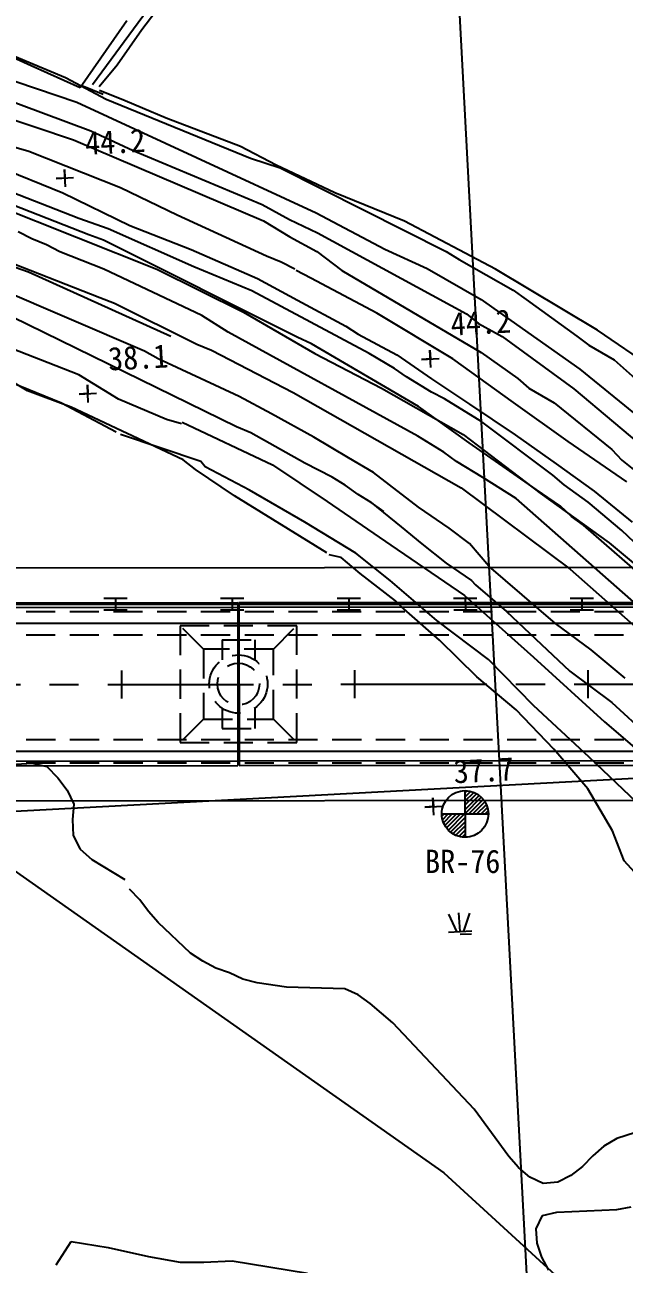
# Model space of a CAD drawing. Header units: millimetres. Extents: x 18534 to 19330, y 1103 to 1810.
# Drawn here: x 19210.1 to 19261.5, y 1423.8 to 1530.1 of the extents above; entities that cross this region are included whole.
import ezdxf
from ezdxf.xclip import XClip

# ---------------------------------------------------------------- set-up
doc = ezdxf.new("R2010")
doc.units = ezdxf.units.MM
doc.header["$LTSCALE"] = 10
doc.header["$MEASUREMENT"] = 0
doc.header["$XCLIPFRAME"] = 2
for name, pattern in [('CENTER', [2, 1.25, -0.25, 0.25, -0.25]), ('DASHED2', [0.375, 0.25, -0.125]), ('HIDDEN', [0.375, 0.25, -0.125])]:
    doc.linetypes.add(name, pattern=pattern)
for name, color, linetype in [('TN-CABL', 4, 'Continuous'), ('TZ-BASE', 253, 'Continuous'), ('TZ-CABL', 4, 'Continuous')]:
    doc.layers.add(name, color=color, linetype=linetype)
doc.styles.add('GUL', font='GulimChe.ttf')
doc.linetypes.add('ZIGZAG', pattern='A,0.0001,-0.2,[131,ltypeshp.shx,S=0.2,R=0,X=-0.2,Y=0],-0.4,[131,ltypeshp.shx,S=0.2,R=180,X=0.2,Y=0],-0.2', length=0.8001)

# ---------------------------------------------------------------- blocks, each defined once
blk = doc.blocks.new('JD-FGHFH5FN')
at = {"layer": 'TZ-BASE'}
for p, q in [((624.39, 143.95), (642.99, -205.91)), ((571, 59, 41.99), (596.14, 50.53, 41.99)), ((597.48, 52.04, 40.54), (602.6, 58.98, 40.54)), ((601.71, 56.74, 40.46), (603.74, 59.45, 40.46)), ((596.44, 51.77, -0.6), (600.43, 57.52, -0.6)), ((585.26, 56.79, 41), (595.17, 52.64, 41)), ((599.61, 53.73, 40.46), (601.71, 56.74, 40.46)), ((579.88, 54.58, 42.99), (597.35, 48.05, 42.99)), ((590.08, 54.64, -0.6), (592.23, 53.65, -0.6)), ((592.23, 53.65, -0.6), (596.44, 51.77, -0.6)), ((598.07, 51.86, 40.46), (599.61, 53.73, 40.46)), ((595.17, 52.64, 41), (598.67, 50.78, 41)), ((596.57, 51.96, 40.79), (598.4, 51.21, 40.79)), ((600.3, 50.64, 40.54), (598.09, 51.53, 40.54)), ((587.71, 50.03, 43.99), (595.87, 47.29, 43.99)), ((596.14, 50.53, 41.99), (616.68, 41.02, 41.99)), ((598.67, 50.78, 41), (611.03, 45.72, 41)), ((601.78, 50, 40.54), (600.3, 50.64, 40.54)), ((603.82, 49.15, 40.54), (601.78, 50, 40.54)), ((610.17, 46.71, 40.54), (603.82, 49.15, 40.54)), ((597.35, 48.05, 42.99), (600.97, 46.37, 42.99)), ((595.87, 47.29, 43.99), (612.15, 40.34, 43.99)), ((596.32, 40.55, 43.99), (581.39, 46.32, 43.99)), ((592.03, 46.29, 43.99), (590.74, 46.67, 43.99)), ((599.88, 43.18, 43.99), (592.03, 46.29, 43.99)), ((600.97, 46.37, 42.99), (612.05, 41.74, 42.99)), ((613.24, 45.11, 40.54), (610.17, 46.71, 40.54)), ((589.28, 45.03, 43.16), (594.95, 42.74, 43.16)), ((595.08, 44.75, 44.17), (595.12, 44, 44.17)), ((595.16, 43.25, 44.17), (595.08, 44.75, 44.17)), ((611.03, 45.72, 41), (613.57, 44.87, 41)), ((618.26, 42.73, 40.54), (613.24, 45.11, 40.54)), ((613.57, 44.87, 41), (627.83, 37.71, 41)), ((584.31, 43.62, 41.99), (603, 36.18, 41.99)), ((594.37, 43.96, 44.17), (595.87, 44.04, 44.17)), ((595.12, 44, 44.17), (594.37, 43.96, 44.17)), ((571.89, 42.98, 38.1), (592.01, 35.95, 38.1)), ((597.18, 39.14, 42.99), (587.23, 43.04, 42.99)), ((594.95, 42.74, 43.16), (600.69, 39.93, 43.16)), ((604.76, 40.81, 43.99), (599.88, 43.18, 43.99)), ((624.24, 40.31, 40.54), (618.26, 42.73, 40.54)), ((612.05, 41.74, 42.99), (614.38, 40.44, 42.99)), ((579.43, 41.11, 41), (598.12, 33.75, 41)), ((598.82, 39.65, 43.99), (596.32, 40.55, 43.99)), ((612.42, 37.3, 43.99), (604.76, 40.81, 43.99)), ((614.38, 40.44, 42.99), (616.8, 39.32, 42.99)), ((616.68, 41.02, 41.99), (622.56, 37.91, 41.99)), ((592.28, 38.79, 41.99), (591.12, 39.4, 41.99)), ((606.19, 36.39, 43.99), (598.82, 39.65, 43.99)), ((600.69, 39.93, 43.16), (605.95, 37.89, 43.16)), ((612.15, 40.34, 43.99), (614.41, 38.95, 43.99)), ((632.05, 36.19, 40.54), (624.24, 40.31, 40.54)), ((593.53, 38.28, 41.99), (592.28, 38.79, 41.99)), ((598.42, 38.67, 42.99), (597.18, 39.14, 42.99)), ((615.05, 30.35, 42.99), (598.42, 38.67, 42.99)), ((614.41, 38.95, 43.99), (616.74, 37.7, 43.99)), ((616.8, 39.32, 42.99), (629.56, 32.35, 42.99)), ((594.7, 37.67, 41.99), (593.53, 38.28, 41.99)), ((598.45, 36.18, 41.99), (594.7, 37.67, 41.99)), ((605.95, 37.89, 43.16), (611.63, 35.38, 43.16)), ((613.67, 36.79, 43.99), (612.42, 37.3, 43.99)), ((616.74, 37.7, 43.99), (618.87, 36.08, 43.99)), ((622.56, 37.91, 41.99), (626.18, 36.24, 41.99)), ((627.83, 37.71, 41), (628.95, 37.02, 41)), ((606.86, 32.22, 41.99), (598.45, 36.18, 41.99)), ((603, 36.18, 43.72), (610.44, 32.5, 43.72)), ((611.15, 34.34, 43.99), (606.19, 36.39, 43.99)), ((614.83, 36.18, 43.99), (613.67, 36.79, 43.99)), ((626.18, 36.24, 41.99), (630.81, 33.59, 41.99)), ((628.95, 37.02, 41), (633.58, 34.38, 41)), ((640.79, 30.96, 40.54), (632.05, 36.19, 40.54)), ((601.96, 29.15, 39.99), (585.97, 36.01, 39.99)), ((592.01, 35.95, 38.1), (604.22, 30.45, 38.1)), ((611.63, 35.38, 43.16), (615.08, 33.52, 43.16)), ((616.2, 35.43, -54.75), (614.97, 36.08, -54.75)), ((621.88, 32.42, -54.75), (616.2, 35.43, -54.75)), ((618.87, 36.08, 43.99), (630.81, 29.03, 43.99)), ((621.21, 28.95, 43.99), (611.15, 34.34, 43.99)), ((633.58, 34.38, 41), (634.67, 33.59, 41)), ((596.31, 27.11, 37.99), (579.4, 33.72, 37.99)), ((609.83, 22.66, 38.99), (587.21, 33.75, 38.99)), ((598.12, 33.75, 41), (599.37, 33.28, 41)), ((599.37, 33.28, 41), (606.45, 29.74, 41)), ((615.08, 33.52, -51.93), (619.23, 31.3, -51.93)), ((630.81, 33.59, 41.99), (631.9, 32.81, 41.99)), ((634.67, 33.59, 41), (639.02, 30.43, 41)), ((609.12, 30.78, 41.99), (606.86, 32.22, 41.99)), ((610.44, 32.5, 43.72), (616.55, 28.96, 43.72)), ((628.39, 28.49, -54.75), (621.88, 32.42, -54.75)), ((629.56, 32.35, 42.99), (630.6, 31.53, 42.99)), ((631.9, 32.81, 41.99), (639.28, 27.61, 41.99)), ((619.23, 31.3, -51.93), (620.26, 30.6, -51.93)), ((630.6, 31.53, 42.99), (632.62, 30.41, 42.99)), ((649.21, 25.2, 40.54), (640.79, 30.96, 40.54)), ((582.43, 29.78, 39.99), (594.84, 24.72, 39.99)), ((625.38, 21.87, 41.99), (609.12, 30.78, 41.99)), ((616.26, 29.79, 42.99), (615.05, 30.35, 42.99)), ((625.44, 24.41, 42.99), (616.26, 29.79, 42.99)), ((620.26, 30.6, -51.93), (623.59, 28.84, -51.93)), ((632.62, 30.41, 42.99), (638.78, 25.92, 42.99)), ((639.02, 30.43, 41), (640.06, 29.68, 41)), ((603.13, 28.5, 39.99), (601.96, 29.15, 39.99)), ((606.45, 29.74, 41), (607.7, 29.23, 41)), ((607.7, 29.23, 41), (614.7, 25.6, 41)), ((616.55, 28.96, 43.72), (622.27, 25.99, 43.72)), ((623.39, 27.68, 43.99), (621.21, 28.95, 43.99)), ((623.59, 28.84, -51.93), (626.56, 26.78, -51.93)), ((626.43, 29.24, 44.15), (626.47, 28.49, 44.15)), ((626.51, 27.74, 44.15), (626.43, 29.24, 44.15)), ((630.81, 29.03, 43.99), (633.96, 26.81, 43.99)), ((640.06, 29.68, 41), (642.24, 28.42, 41)), ((591.9, 25.76, 37.99), (587.31, 28.49, 37.99)), ((606.75, 26.82, 39.99), (603.13, 28.5, 39.99)), ((624.43, 26.94, 43.99), (623.39, 27.68, 43.99)), ((625.72, 28.45, 44.15), (627.22, 28.53, 44.15)), ((626.47, 28.49, 44.15), (625.72, 28.45, 44.15)), ((633.6, 24.75, -54.75), (628.39, 28.49, -54.75)), ((642.24, 28.42, 41), (658.27, 14.05, 41)), ((599.73, 25.03, 37.99), (596.31, 27.11, 37.99)), ((610.08, 25.26, 40), (606.75, 26.82, 40)), ((626.57, 25.63, 43.99), (624.43, 26.94, 43.99)), ((626.56, 26.78, -51.93), (629.82, 24.61, -51.93)), ((633.96, 26.81, 43.99), (634.91, 25.99, 43.99)), ((639.28, 27.61, 41.99), (650.14, 18.77, 41.99)), ((595.65, 24.35, 37.99), (591.9, 25.76, 37.99)), ((596.34, 25.47, 38.06), (597.83, 25.55, 38.06)), ((597.05, 26.26, 38.06), (597.09, 25.51, 38.06)), ((597.12, 24.76, 38.06), (597.05, 26.26, 38.06)), ((614.7, 25.6, 41), (629.12, 17.44, 41)), ((622.27, 25.99, 43.72), (629.28, 22, 43.72)), ((627.68, 25.06, 43.99), (626.57, 25.63, 43.99)), ((634.91, 25.99, 43.99), (637.09, 24.72, 43.99)), ((638.78, 25.92, 42.99), (649.44, 16.91, 42.99)), ((594.84, 24.72, 39.99), (599.51, 22.22, 39.99)), ((597.09, 25.51, 38.06), (596.34, 25.47, 38.06)), ((603.84, 23.29, 37.99), (599.73, 25.03, 37.99)), ((612.85, 23.77, 40), (610.08, 25.26, 40)), ((630.89, 23.09, 43.99), (627.68, 25.06, 43.99)), ((629.82, 24.61, -51.93), (633.73, 21.97, -51.93)), ((638.29, 21.4, -54.75), (633.6, 24.75, -54.75)), ((637.09, 24.72, 43.99), (642.02, 20.71, 43.99)), ((605.27, 19.83, 37.99), (595.65, 24.35, 37.99)), ((616.48, 21.78, 40), (612.85, 23.77, 40)), ((629.79, 21.28, 42.99), (625.44, 24.41, 42.99)), ((605.13, 22.91, 37.99), (603.84, 23.29, 37.99)), ((605.19, 23.05, 38.4), (612.94, 19.39, 38.4)), ((611.08, 22.15, 38.99), (609.83, 22.66, 38.99)), ((636.97, 18.52, 43.99), (630.89, 23.09, 43.99)), ((606.77, 19.68, 38.82), (599.88, 22.01, 38.82)), ((615.71, 19.55, 38.99), (611.08, 22.15, 38.99)), ((619.44, 20.01, 40), (616.48, 21.78, 40)), ((627.63, 20.48, 41.99), (625.38, 21.87, 41.99)), ((629.28, 22, 43.72), (635.88, 16.96, 43.72)), ((635.53, 17.28, 42.99), (629.79, 21.28, 42.99)), ((633.73, 21.97, -51.93), (637.26, 19.48, -51.93)), ((643.32, 17.94, -54.75), (638.29, 21.4, -54.75)), ((628.72, 19.7, 41.99), (627.63, 20.48, 41.99)), ((642.02, 20.71, 43.99), (642.9, 19.8, 43.99)), ((606.32, 19, 37.99), (605.27, 19.83, 37.99)), ((607.16, 19.24, 38.82), (606.77, 19.68, 38.82)), ((610.96, 17.22, 38.82), (607.16, 19.24, 38.82)), ((612.94, 19.39, 38.4), (617.62, 16.25, 38.4)), ((618.04, 18.34, 38.99), (615.71, 19.55, 38.99)), ((621.58, 18.74, 40), (619.44, 20.01, 40)), ((630.97, 18.31, 41.99), (628.72, 19.7, 41.99)), ((637.26, 19.48, -51.93), (640.53, 17.14, -51.93)), ((642.9, 19.8, 43.99), (643.89, 19.01, 43.99)), ((609.66, 16.74, 37.99), (606.32, 19, 37.99)), ((619.17, 17.65, 38.99), (618.04, 18.34, 38.99)), ((622.96, 17.68, 40), (621.58, 18.74, 40)), ((633.83, 16.5, 41.99), (630.97, 18.31, 41.99)), ((637.93, 17.69, 43.99), (636.97, 18.52, 43.99)), ((615.71, 14.49, 38.82), (610.96, 17.22, 38.82)), ((620.26, 16.86, 38.99), (619.17, 17.65, 38.99)), ((625.46, 15.76, 40), (622.96, 17.68, 40)), ((629.12, 17.44, 41), (638.47, 10.44, 41)), ((637.64, 15.85, 42.99), (635.53, 17.28, 42.99)), ((639.99, 16.21, 43.99), (637.93, 17.69, 43.99)), ((640.53, 17.14, -51.93), (643.78, 14.47, -51.93)), ((617.59, 11.84, 37.99), (609.66, 16.74, 37.99)), ((617.62, 16.25, 38.4), (623.08, 12.52, 38.4)), ((621.38, 16.17, 38.99), (620.26, 16.86, 38.99)), ((621.38, 16.17, 37.98), (623.96, 14.07, 37.98)), ((622.47, 15.39, 38.99), (621.38, 16.17, 38.99)), ((646.15, 5.65, 41.99), (633.83, 16.5, 41.99)), ((635.88, 16.96, 43.72), (641.79, 12.71, 43.72)), ((642.9, 13.77, 43.99), (639.99, 16.21, 43.99)), ((628.08, 13.98, 40), (625.46, 15.76, 40)), ((638.56, 14.98, 42.99), (637.64, 15.85, 42.99)), ((639.59, 14.23, 42.99), (638.56, 14.98, 42.99)), ((620.08, 11.83, 38.82), (615.71, 14.49, 38.82)), ((623.96, 14.07, 37.98), (625.74, 12.62, 37.98)), ((629.81, 12.64, 40), (628.08, 13.98, 40)), ((646.27, 8.4, 42.99), (639.59, 14.23, 42.99)), ((652.92, 4.14, 43.99), (642.9, 13.77, 43.99)), ((623.02, 9.48, 38.82), (620.08, 11.83, 38.82)), ((623.08, 12.52, 38.4), (629.4, 8.2, 38.4)), ((625.74, 12.62, 37.98), (627.81, 10.97, 37.98)), ((631.49, 10.7, 40), (629.81, 12.64, 40)), ((641.79, 12.71, 43.72), (647.85, 7.67, 43.72)), ((500.63, 10.48), (699.99, 10.67)), ((618.81, 11.45, 37.98), (617.8, 11.69, 37.98)), ((620.45, 10.08, 37.98), (618.81, 11.45, 37.98)), ((627.81, 10.97, 37.98), (630, 9.49, 37.98)), ((637.21, 5.8, 39.99), (631.49, 10.7, 39.99)), ((623.48, 7.73, 37.98), (620.45, 10.08, 37.98)), ((638.47, 10.44, 41), (649.67, 0.5, 41)), ((627.01, 6.05, 38.82), (623.02, 9.48, 38.82)), ((630, 9.49, 37.98), (630.35, 9.09, 37.98)), ((630.35, 9.09, 37.98), (633, 6.81, 37.98)), ((469.46, 7.45), (699.99, 7.46)), ((530.04, 7.51), (609.94, 7.59)), ((598.46, 7.96), (600.46, 7.96)), ((599.46, 7.96), (599.47, 6.96)), ((608.46, 7.96), (610.46, 7.96)), ((609.46, 7.96), (609.47, 6.96)), ((609.94, 7.59), (609.96, -6.41)), ((610.04, 7.59), (689.91, 7.66)), ((610.04, 7.59), (610.06, -6.41)), ((618.46, 7.96), (620.46, 7.96)), ((619.46, 7.96), (619.47, 6.96)), ((623.96, 7.25, 37.98), (623.48, 7.73, 37.98)), ((628.46, 7.96), (630.46, 7.96)), ((629.4, 8.2, 38.4), (635.31, 2.91, 38.4)), ((629.46, 7.96), (629.47, 6.96)), ((638.46, 7.96), (640.46, 7.96)), ((639.46, 7.96), (639.47, 6.96)), ((530.04, 7.11), (609.94, 7.19)), ((598.47, 6.96), (600.47, 6.96)), ((608.47, 6.96), (610.47, 6.96)), ((610.04, 7.19), (689.91, 7.26)), ((618.47, 6.96), (620.47, 6.96)), ((627.25, 4.37, 37.98), (623.96, 7.25, 37.98)), ((628.47, 6.96), (630.47, 6.96)), ((633, 6.81, 37.98), (635.48, 4.47, 37.98)), ((638.47, 6.96), (640.47, 6.96)), ((631.45, 2.69, 38.82), (627.01, 6.05, 38.82)), ((640.27, 3.54, 39.99), (637.21, 5.8, 39.99)), ((630.44, 1.2, 37.98), (627.25, 4.37, 37.98)), ((635.48, 4.47, 37.98), (638.44, 1.71, 37.98)), ((643.17, 1.1, 39.99), (640.27, 3.54, 39.99)), ((635.3, -1.24, 38.82), (631.45, 2.69, 38.82)), ((635.31, 2.91, 38.4), (641.4, -2.66, 38.4)), ((600, -0.65), (600, 1.75)), ((620, -0.63), (620, 1.77)), ((633.82, -1.63, 37.98), (630.44, 1.2, 37.98)), ((638.44, 1.71, 37.98), (642.02, -0.99, 37.98)), ((640, -0.61), (640, 1.79)), ((642.02, -0.99, 37.98), (645.15, -3.84, 37.98)), ((637.06, -5.01, 37.98), (633.82, -1.63, 37.98)), ((640.09, -5.67, 38.82), (635.3, -1.24, 38.82)), ((641.4, -2.66, 38.4), (646.56, -7.07, 38.4)), ((700, -4.54), (0.04, -41.74)), ((639.97, -8.41, 37.98), (637.06, -5.01, 37.98)), ((530.06, -6.09), (609.96, -6.01)), ((588.26, -6.47, 36.99), (592.28, -6.2, 36.99)), ((592.28, -6.2, 36.99), (593.56, -6.49, 36.99)), ((610.06, -6.01), (689.93, -5.94)), ((610.06, -6.41), (689.93, -6.34)), ((644.75, -10.11, 38.82), (640.09, -5.67, 38.82)), ((530.06, -6.49), (609.96, -6.41)), ((593.56, -6.49, 36.99), (594.52, -7.46, 36.99)), ((594.52, -7.46, 36.99), (595.32, -8.52, 36.99)), ((642.09, -12.01, 37.98), (639.97, -8.41, 37.98)), ((500.65, -9.52), (700.01, -9.33)), ((581.47, -8.88, 1.89), (627.62, -41.36, 1.89)), ((595.32, -8.52, 36.99), (595.9, -9.72, 36.99)), ((626.69, -9.17, 37.73), (626.73, -9.92, 37.73)), ((626.77, -10.67, 37.73), (626.69, -9.17, 37.73)), ((629.43, -8.55), (629.44, -12.55)), ((629.43, -8.55), (629.44, -12.55)), ((629.43, -8.75), (629.63, -8.56)), ((629.43, -9.11), (629.93, -8.61)), ((629.43, -9.46), (630.19, -8.7)), ((629.43, -9.81), (630.43, -8.82)), ((629.44, -10.17), (630.64, -8.96)), ((629.44, -10.52), (630.83, -9.12)), ((629.76, -10.55), (631, -9.31)), ((630.11, -10.55), (631.15, -9.52)), ((595.9, -9.72, 36.99), (595.78, -11.04, 36.99)), ((625.98, -9.96, 37.73), (627.48, -9.88, 37.73)), ((626.73, -9.92, 37.73), (625.98, -9.96, 37.73)), ((627.44, -10.55), (631.44, -10.55)), ((627.45, -10.75), (627.64, -10.55)), ((627.5, -11.05), (627.99, -10.55)), ((627.59, -11.31), (628.34, -10.55)), ((627.7, -11.55), (628.7, -10.55)), ((627.84, -11.76), (629.05, -10.55)), ((628.01, -11.95), (629.4, -10.55)), ((630.46, -10.55), (631.27, -9.75)), ((630.82, -10.55), (631.36, -10.01)), ((631.17, -10.55), (631.42, -10.3)), ((595.78, -11.04, 36.99), (595.84, -12.39, 36.99)), ((628.19, -12.12), (629.44, -10.87)), ((628.4, -12.26), (629.44, -11.23)), ((628.63, -12.39), (629.44, -11.58)), ((595.84, -12.39, 36.99), (596.42, -13.59, 36.99)), ((628.9, -12.48), (629.44, -11.94)), ((629.19, -12.54), (629.44, -12.29)), ((643.09, -14.58, 37.98), (642.09, -12.01, 37.98)), ((596.42, -13.59, 36.99), (597.42, -14.47, 36.99)), ((597.42, -14.47, 36.99), (600.26, -16.18, 36.99)), ((645.2, -16.89, 37.98), (643.09, -14.58, 37.98)), ((601.54, -17.92, 36.99), (600.67, -17, 36.99)), ((602.3, -18.92, 36.99), (601.54, -17.92, 36.99)), ((603.13, -19.88, 36.99), (602.3, -18.92, 36.99)), ((629.02, -20.63, 37.32), (628.91, -19.03, 37.32)), ((629.33, -20.62, 37.32), (629.86, -19.07, 37.32)), ((605.88, -22.49, 36.99), (603.13, -19.88, 36.99)), ((628.01, -19.15, 37.32), (628.7, -20.65, 37.32)), ((628.02, -20.69, 37.32), (630.01, -20.58, 37.32)), ((629.03, -20.86, 37.32), (630, -20.83, 37.32)), ((606.95, -23.19, 36.99), (605.88, -22.49, 36.99)), ((608.06, -23.8, 36.99), (606.95, -23.19, 36.99)), ((609.25, -24.2, 36.99), (608.06, -23.8, 36.99)), ((610.39, -24.73, 36.99), (609.25, -24.2, 36.99)), ((611.61, -25.04, 36.99), (610.39, -24.73, 36.99)), ((614.13, -25.42, 36.99), (611.61, -25.04, 36.99)), ((619.12, -25.56, 36.99), (614.13, -25.42, 36.99)), ((620.27, -26.08, 36.99), (619.12, -25.56, 36.99)), ((621.31, -26.82, 36.99), (620.27, -26.08, 36.99)), ((623.26, -28.48, 36.99), (621.31, -26.82, 36.99)), ((630.22, -35.88, 36.99), (623.26, -28.48, 36.99)), ((633.2, -39.94, 36.99), (630.22, -35.88, 36.99)), ((646.09, -37.24, 36.99), (642.45, -38.41, 36.99)), ((641.35, -39.05, 36.99), (640.4, -39.88, 36.99)), ((642.45, -38.41, 36.99), (641.35, -39.05, 36.99)), ((634.04, -40.89, 36.99), (633.2, -39.94, 36.99)), ((640.4, -39.88, 36.99), (639.52, -40.8, 36.99)), ((627.62, -41.36, 1.89), (699.56, -107.19, 1.89)), ((634.99, -41.72, 36.99), (634.04, -40.89, 36.99)), ((639.52, -40.8, 36.99), (638.52, -41.59, 36.99)), ((636.14, -42.25, 36.99), (634.99, -41.72, 36.99)), ((637.39, -42.15, 36.99), (636.14, -42.25, 36.99)), ((638.52, -41.59, 36.99), (637.39, -42.15, 36.99)), ((637.3, -44.73, 36.99), (642.45, -44.48, 36.99)), ((642.45, -44.48, 36.99), (643.68, -44.26, 36.99)), ((635.54, -46.15, 36.99), (636.07, -45, 36.99)), ((636.07, -45, 36.99), (637.3, -44.73, 36.99)), ((635.64, -47.39, 36.99), (635.54, -46.15, 36.99)), ((594.38, -49.23, 36.99), (595.65, -47.24, 36.99)), ((595.65, -47.24, 36.99), (598.83, -47.76, 36.99)), ((598.83, -47.76, 36.99), (602.28, -48.52, 36.99)), ((636.03, -48.58, 36.99), (635.64, -47.39, 36.99)), ((602.28, -48.52, 36.99), (605.02, -49.01, 36.99)), ((607.03, -49.01, 36.99), (609.48, -48.9, 36.99)), ((609.48, -48.9, 36.99), (615.93, -49.97, 36.99)), ((636.62, -49.71, 36.99), (636.03, -48.58, 36.99)), ((605.02, -49.01, 36.99), (607.03, -49.01, 36.99))]:
    blk.add_line(p, q, dxfattribs=at)
at = {"layer": 'TZ-BASE', "linetype": 'DASHED2'}
for p, q in [((615, 5.59), (605, 5.58)), ((605, 5.58), (605, -4.42)), ((607, 3.58), (605, 5.58)), ((613, 3.59), (615, 5.59)), ((615, -4.41), (615, 5.59)), ((608.6, 4.38), (611.4, 4.39)), ((608.6, 4.38), (608.6, 2.66)), ((611.4, 4.39), (611.4, 2.66)), ((613, 3.59), (607, 3.58)), ((607, 3.58), (607, -2.42)), ((613, -2.41), (613, 3.59)), ((608.6, -1.49), (608.6, -3.22)), ((611.4, -1.48), (611.4, -3.21)), ((607, -2.42), (605, -4.42)), ((607, -2.42), (613, -2.41)), ((613, -2.41), (615, -4.41)), ((608.6, -3.22), (611.4, -3.21)), ((605, -4.42), (615, -4.41))]:
    blk.add_line(p, q, dxfattribs=at)
at = {"layer": 'TZ-BASE', "linetype": 'CENTER'}
blk.add_lwpolyline([(0, 0), (101.2, 0.09), (298.8, 0.27), (498.8, 0.46), (700, 0.64)], dxfattribs=at)
at = {"layer": 'TZ-BASE', "linetype": 'DASHED2'}
for radius in [2.5, 1.8]:
    blk.add_circle((610, 0.59), radius, dxfattribs=at)
at = {"layer": 'TZ-BASE'}
blk.add_circle((629.44, -10.55), 2, dxfattribs=at)
at = {"layer": 'TZ-BASE', "style": 'GUL'}
for s, rotation, p in [('44.2', 3.042, (596.9, 45.99, 39.98)), ('44.2', 3.042, (628.26, 30.48, 44.55)), ('38.1', 3.042, (598.87, 27.49, 39.98)), ('37.7', 3.042, (628.51, -7.93, 44.55)), ('BR-76', 0.0013, (626.01, -15.62))]:
    blk.add_text(s, height=2, rotation=rotation, dxfattribs=at).set_placement(p)

msp = doc.modelspace()

# ---------------------------------------------------------------- linework, layer by layer
at = {"layer": 'TN-CABL', "linetype": 'ZIGZAG', "ltscale": 0.5}
for points in [[(18970.41, 1478.79), (19318.36, 1478.79)], [(18970.42, 1467.79), (19318.37, 1467.79)]]:
    msp.add_lwpolyline(points, dxfattribs=at)
at = {"layer": 'TZ-CABL', "linetype": 'HIDDEN'}
for points in [[(18970.16, 1479.79), (19318.36, 1479.79)], [(18970.41, 1478.79), (19318.36, 1478.79)], [(18970.16, 1477.79), (19318.36, 1477.79)], [(18970.17, 1468.79), (19318.37, 1468.79)], [(18970.42, 1467.79), (19318.37, 1467.79)], [(18970.17, 1466.79), (19318.37, 1466.79)]]:
    msp.add_lwpolyline(points, dxfattribs=at)

# ---------------------------------------------------------------- block references
at = {"layer": 'TZ-BASE'}
ref = msp.add_blockref('JD-FGHFH5FN', (18618.37, 1472.97), dxfattribs=at)
XClip(ref).set_block_clipping_path([(-0.06892623, 74.9999684505), (699.9307781647, 75.6432796843), (700.0686306225, -74.3566569714), (0.06892623, -74.9999684505)])

doc.saveas('drawing.dxf')
